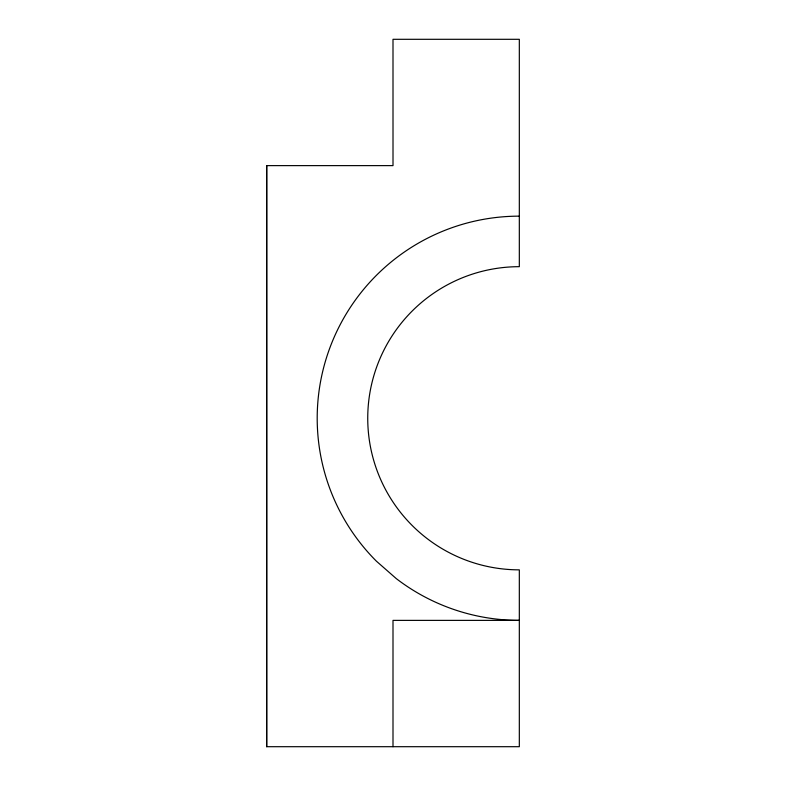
<?xml version="1.0" encoding="UTF-8"?>
<svg xmlns="http://www.w3.org/2000/svg" width="786" height="786" viewBox="0 0 786 786"><rect width="100%" height="100%" fill="white"/><g stroke="black" fill="none" stroke-linecap="round" stroke-linejoin="round"><path stroke-width="1.18" d="M266.68 746.7L266.68 165.62L393.01 165.62L393 39.3L519.32 39.3L519.32 266.68A151.59 151.59 0 0 0 367.74 418.26A151.59 151.59 0 0 0 519.32 569.85L519.32 746.7L266.68 746.7L266.709 165.62M393 746.7L393 620.38L519.32 620.38A202.11 202.11 0 0 1 396.282 578.614L376.406 561.184A202.11 202.11 0 0 1 519.32 216.15"/></g></svg>
